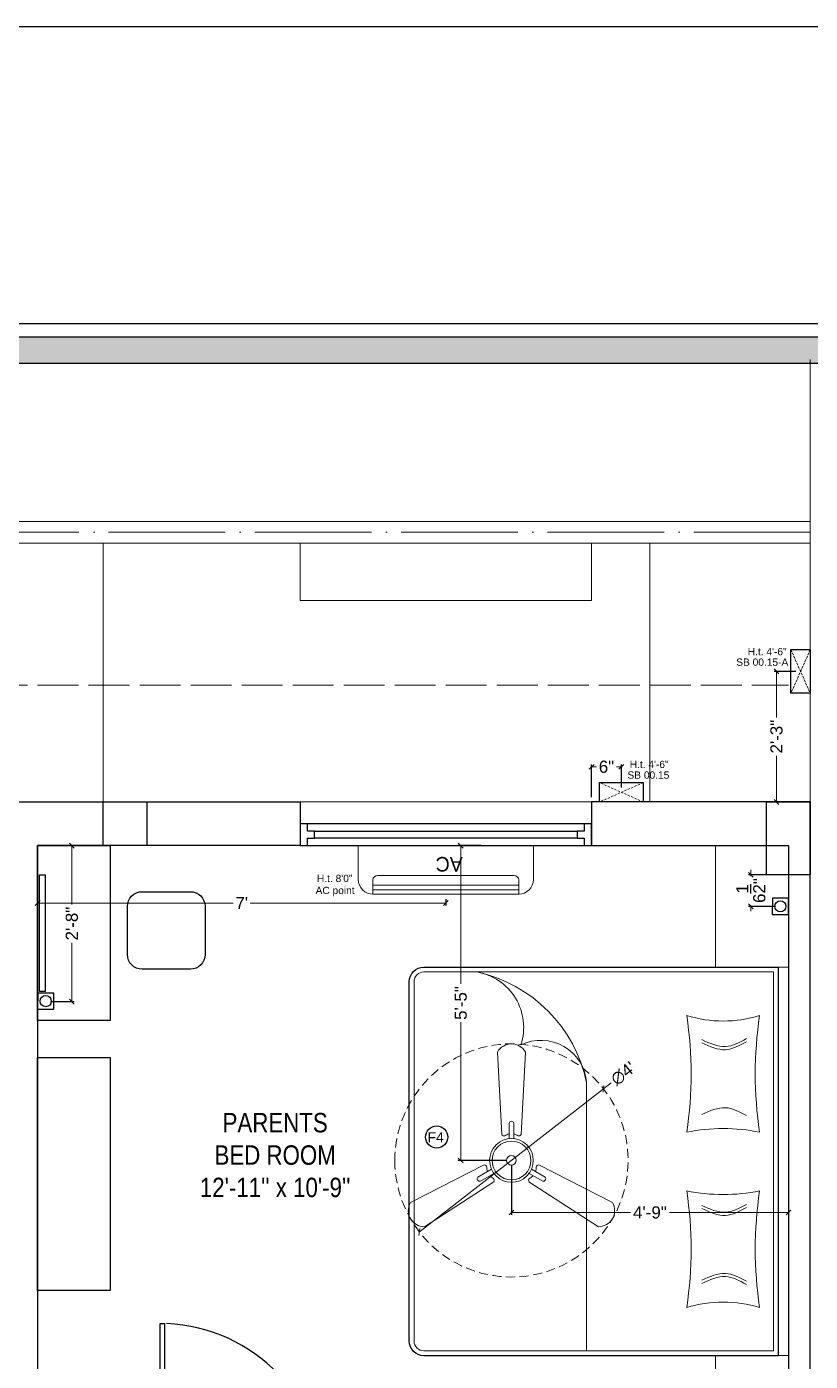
# Model space of a CAD drawing. Header units: millimetres. Extents: x 35877 to 3066687, y -650199 to -40525.
# Drawn here: x 150740.9 to 150902.2, y -178081.5 to -177806.8 of the extents above; entities that cross this region are included whole.
import ezdxf

# ---------------------------------------------------------------- set-up
doc = ezdxf.new("R2010")
doc.units = ezdxf.units.MM
doc.header["$MEASUREMENT"] = 0
doc.header["$PDMODE"] = 35
for name, pattern in [('ACAD_ISO02W100', [15, 12, -3]), ('ACAD_ISO04W100', [30, 24, -3, 0, -3]), ('DASHED', [0.75, 0.5, -0.25]), ('DASHED2', [0.375, 0.25, -0.125])]:
    doc.linetypes.add(name, pattern=pattern)
doc.layers.get('Defpoints').update_dxf_attribs({"color": 220})
doc.layers.add('AR DOOR', color=40, linetype='Continuous')
doc.layers.add('AR ELE-5', color=134, linetype='Continuous')
for name, color, linetype, lineweight in [('COLUMN', 1, 'Continuous', 30), ('dim05', 1, 'Continuous', 13), ('el', 7, 'Continuous', 20), ('ELEC-wires', 1, 'DASHED2', 13), ('Electrical', 84, 'Continuous', 30), ('FIRST FLOOR ( TEXT )', 7, 'Continuous', 9), ('FURNITURE', 32, 'Continuous', 9), ('GROUND FLOOR', 7, 'Continuous', 9), ('GROUND FLOOR  ( PLINE )', 251, 'Continuous', 30), ('NAME PLATE', 7, 'Continuous', 25), ('Text', 7, 'Continuous', 15), ('wall', 7, 'Continuous', 30), ('XX~SLAB ( BEAM )~ ( DIM )', 7, 'Continuous', 9)]:
    doc.layers.add(name, color=color, linetype=linetype, lineweight=lineweight)
doc.layers.add('XX~SLAB ( PLINE )', color=251, linetype='Continuous', plot=False)
doc.styles.add('Arial', font='arial.ttf')
doc.styles.add('KATHA', font='swissc.ttf')
doc.styles.get("Standard").update_dxf_attribs({"font": 'arial.ttf', "height": 6})
doc.styles.add('TEXT', font='eurr____.ttf')
doc.dimstyles.new('ISO-25', dxfattribs={"dimtxt": 2.5, "dimasz": 1, "dimexe": 0.5, "dimexo": 1, "dimtad": 0, "dimdec": 1, "dimlunit": 4, "dimtxsty": 'Standard', "dimblk": 'OBLIQUE', "dimcen": 2.5, "dimclrd": 1, "dimclre": 1, "dimclrt": 5, "dimadec": 0, "dimazin": 0, "dimtfac": 1, "dimtdec": 1, "dimtmove": 0, "dimatfit": 3, "dimfxl": 1, "dimlwd": -1, "dimarcsym": 0})

# ---------------------------------------------------------------- blocks, each defined once
blk = doc.blocks.new('LAYOUT FILE')
at = {"layer": 'NAME PLATE', "true_color": 0xd39e00}
h = blk.add_hatch(color=42, dxfattribs=at)
h.paths.add_polyline_path([(3346889.83, -513806.18), (3346889.83, -514260.7), (3347535.56, -514260.7), (3347535.56, -513806.18)])
h.paths.add_polyline_path([(3346894.36, -513810.71), (3347531.03, -513810.71), (3347531.03, -514256.17), (3346894.36, -514256.17)], flags=16)
at = {"layer": 'NAME PLATE', "color": 42, "true_color": 0xd39e00}
for points in [[(3346887.56, -513803.91), (3347537.83, -513803.91), (3347537.83, -514262.96), (3346887.56, -514262.96)], [(3346889.83, -513806.18), (3347535.56, -513806.18), (3347535.56, -514260.7), (3346889.83, -514260.7)], [(3346894.36, -513810.71), (3347531.03, -513810.71), (3347531.03, -514256.17), (3346894.36, -514256.17)]]:
    blk.add_lwpolyline(points, close=True, dxfattribs=at)
blk = doc.blocks.new('*U20')
for points in [[(0, 0), (0, 1120), (30, 1120), (30, 0)], [(-40, 0), (0, 0), (0, -30), (10, -30), (10, -100), (-40, -100)], [(1160, 0), (1120, 0), (1120, -30), (1110, -30), (1110, -100), (1160, -100)]]:
    blk.add_lwpolyline(points, close=True)
at = {"layer": 'AR ELE-5', "linetype": 'ByBlock', "ltscale": 15}
blk.add_arc((-1.6, -0.7), 1121.6, 0.03474, 87.62699, dxfattribs=at)
blk = doc.blocks.new('fan')
at = {"layer": 'Electrical', "lineweight": 15, "ltscale": 20}
for p, q in [((3300835.29, -509900.78), (3300836.47, -509923.43)), ((3300841.81, -509923.43), (3300842.99, -509900.78)), ((3300838.47, -509924.57), (3300838.47, -509920.25)), ((3300839.81, -509920.28), (3300839.81, -509924.57)), ((3300831.66, -509931.77), (3300811.45, -509942.07)), ((3300866.83, -509942.07), (3300846.62, -509931.77)), ((3300815.3, -509948.74), (3300834.33, -509936.39)), ((3300829.93, -509935.08), (3300833.64, -509932.93)), ((3300834.31, -509934.09), (3300830.57, -509936.25)), ((3300843.95, -509936.39), (3300862.98, -509948.74)), ((3300847.68, -509936.23), (3300843.97, -509934.09)), ((3300844.64, -509932.93), (3300848.38, -509935.09))]:
    blk.add_line(p, q, dxfattribs=at)
at = {"layer": 'Electrical', "linetype": 'DASHED', "lineweight": 15, "ltscale": 5}
blk.add_circle((3300839.14, -509930.53), 32, dxfattribs=at)
at = {"layer": 'Electrical', "lineweight": 15, "ltscale": 20}
for centre, major_axis, start_param, end_param in [((3300839.14, -509902.94), (3.12, 3.12), -0.272136, 1.842967), ((3300839.13, -509920.5), (0.501, 0.501), -0.465536, 1.983618), ((3300839.14, -509930.53), (4.24, -4.24), 3.14161, 9.424795), ((3300839.14, -509930.53), (3.77, -3.77), 1.749190548672175e-05, 6.283202799085073), ((3300837.1, -509923.08), (0.51, 0.51), 2.863014, 4.257784), ((3300839.14, -509926.42), (2.27, -2.27), 2.565057, 2.951308), ((3300839.14, -509926.42), (2.27, 2.27), 0.19032, 0.57657), ((3300841.18, -509923.08), (0.51, -0.51), 5.167028, 6.561799), ((3300839.14, -509930.53), (0.943, 0.943), 1.570814, 7.853999), ((3300831.67, -509932.49), (0.51, -0.51), 0.978238, 2.373008), ((3300835.59, -509932.58), (2.27, -2.27), 3.855511, 4.241762), ((3300842.69, -509932.58), (2.27, 2.27), 5.183051, 5.569301), ((3300846.61, -509932.49), (0.51, -0.51), 2.339416, 3.734186), ((3300830.46, -509935.55), (0.501, -0.501), 3.199655, 5.648809), ((3300835.59, -509932.58), (2.27, -2.27), 4.659452, 5.045703), ((3300833.71, -509936.02), (0.51, 0.51), -1.325776, 0.068994), ((3300844.57, -509936.02), (0.51, -0.51), 3.072633, 4.467404), ((3300842.69, -509932.58), (2.27, 2.27), 4.37911, 4.765361), ((3300847.83, -509935.54), (0.501, 0.501), 3.723254, 6.172408), ((3300815.25, -509944.32), (3.12, -3.12), 3.393055, 5.508159), ((3300863.03, -509944.32), (3.12, -3.12), 5.48745, 7.602554)]:
    blk.add_ellipse(centre, major_axis=major_axis, ratio=1, start_param=start_param, end_param=end_param, dxfattribs=at)
blk = doc.blocks.new('_Oblique')
at = {"layer": 'wall', "color": 0, "lineweight": -2}
blk.add_line((-0.5, -0.5), (0.5, 0.5), dxfattribs=at)
blk = doc.blocks.new('*D513')
at = {"layer": 'Defpoints', "color": 0, "lineweight": 0, "transparency": 16777216}
for p in [(150840.67, -178040.16), (150897.67, -178040.36), (150897.67, -178050.88)]:
    blk.add_point(p, dxfattribs=at)
at = {"layer": 'dim05', "color": 1, "linetype": 'Continuous', "lineweight": -2, "transparency": 16777216}
for p, q in [((150840.67, -178041.16), (150840.67, -178051.38)), ((150897.67, -178041.36), (150897.67, -178051.38))]:
    blk.add_line(p, q, dxfattribs=at)
at = {"layer": 'dim05', "color": 1, "linetype": 'Continuous', "transparency": 16777216}
for p, q in [((150840.67, -178050.88), (150865.17, -178050.88)), ((150897.67, -178050.88), (150873.17, -178050.88))]:
    blk.add_line(p, q, dxfattribs=at)
at = {"layer": 'dim05', "color": 1, "transparency": 16777216, "rotation": 180}
blk.add_blockref('_Oblique', (150840.67, -178050.88), dxfattribs=at)
at = {"layer": 'dim05', "color": 1, "transparency": 16777216}
blk.add_blockref('_Oblique', (150897.67, -178050.88), dxfattribs=at)
at = {"layer": 'dim05', "color": 5, "lineweight": 25, "transparency": 16777216, "insert": (150869.17, -178050.88), "char_height": 2.5, "attachment_point": 5, "style": 'Arial'}
blk.add_mtext('4\'-9"', dxfattribs=at)
blk = doc.blocks.new('*D519')
at = {"layer": 'Defpoints', "color": 0, "lineweight": 0, "transparency": 16777216}
for p in [(150744.83, -177975.35), (150750.21, -177975.35), (150744.83, -178007.46)]:
    blk.add_point(p, dxfattribs=at)
at = {"layer": 'dim05', "color": 1, "linetype": 'Continuous', "lineweight": -2, "transparency": 16777216}
for p, q in [((150745.83, -177975.35), (150750.71, -177975.35)), ((150745.83, -178007.46), (150750.71, -178007.46))]:
    blk.add_line(p, q, dxfattribs=at)
at = {"layer": 'dim05', "color": 1, "linetype": 'Continuous', "transparency": 16777216}
for p, q in [((150750.21, -177975.35), (150750.21, -177987.44)), ((150750.21, -178007.46), (150750.21, -177995.37))]:
    blk.add_line(p, q, dxfattribs=at)
at = {"layer": 'dim05', "color": 1, "transparency": 16777216}
for p, rotation in [((150750.21, -177975.35), 90), ((150750.21, -178007.46), 270)]:
    blk.add_blockref('_Oblique', p, dxfattribs=dict(at, rotation=rotation))
at = {"layer": 'dim05', "color": 5, "lineweight": 25, "transparency": 16777216, "insert": (150750.21, -177991.4), "char_height": 2.5, "attachment_point": 5, "rotation": 90, "style": 'Arial'}
blk.add_mtext('2\'-8"', dxfattribs=at)
blk = doc.blocks.new('6616')
at = {"color": 242, "linetype": 'DASHED', "true_color": 0xcd2027}
for p, q in [((386784.79, -36915.77), (386775.78, -36911.78)), ((386784.79, -36911.78), (386775.78, -36915.77))]:
    blk.add_line(p, q, dxfattribs=at)
at = {"layer": 'ELEC-wires', "color": 5, "linetype": 'ByBlock', "lineweight": 30, "ltscale": 4}
blk.add_lwpolyline([(386775.78, -36911.78), (386784.79, -36911.78), (386784.79, -36915.77), (386775.78, -36915.77)], close=True, dxfattribs=at)
blk = doc.blocks.new('*D535')
at = {"layer": 'Defpoints', "color": 0, "lineweight": 0, "transparency": 16777216}
for p in [(150863.29, -177959.12), (150857.17, -177966.35), (150863.29, -177964.37)]:
    blk.add_point(p, dxfattribs=at)
at = {"layer": 'dim05', "color": 1, "linetype": 'Continuous', "lineweight": -2, "transparency": 16777216}
for p, q in [((150857.17, -177965.35), (150857.17, -177958.62)), ((150863.29, -177963.37), (150863.29, -177958.62))]:
    blk.add_line(p, q, dxfattribs=at)
at = {"layer": 'dim05', "color": 1, "linetype": 'Continuous', "transparency": 16777216}
for p, q in [((150857.17, -177959.12), (150858.16, -177959.12)), ((150863.29, -177959.12), (150862.3, -177959.12))]:
    blk.add_line(p, q, dxfattribs=at)
at = {"layer": 'dim05', "color": 1, "transparency": 16777216, "rotation": 180}
blk.add_blockref('_Oblique', (150857.17, -177959.12), dxfattribs=at)
at = {"layer": 'dim05', "color": 1, "transparency": 16777216}
blk.add_blockref('_Oblique', (150863.29, -177959.12), dxfattribs=at)
at = {"layer": 'dim05', "color": 5, "lineweight": 25, "transparency": 16777216, "insert": (150860.23, -177959.12), "char_height": 2.5, "attachment_point": 5, "style": 'Arial'}
blk.add_mtext('6"', dxfattribs=at)
blk = doc.blocks.new('*D536')
at = {"layer": 'Defpoints', "color": 0, "lineweight": 0, "transparency": 16777216}
for p in [(150900.17, -177939.47), (150895.21, -177966.35), (150898.18, -177966.35)]:
    blk.add_point(p, dxfattribs=at)
at = {"layer": 'dim05', "color": 1, "linetype": 'Continuous', "lineweight": -2, "transparency": 16777216}
for p, q in [((150899.17, -177939.47), (150894.71, -177939.47)), ((150897.18, -177966.35), (150894.71, -177966.35))]:
    blk.add_line(p, q, dxfattribs=at)
at = {"layer": 'dim05', "color": 1, "linetype": 'Continuous', "transparency": 16777216}
for p, q in [((150895.21, -177939.47), (150895.21, -177948.94)), ((150895.21, -177966.35), (150895.21, -177956.88))]:
    blk.add_line(p, q, dxfattribs=at)
at = {"layer": 'dim05', "color": 1, "transparency": 16777216}
for p, rotation in [((150895.21, -177939.47), 90), ((150895.21, -177966.35), 270)]:
    blk.add_blockref('_Oblique', p, dxfattribs=dict(at, rotation=rotation))
at = {"layer": 'dim05', "color": 5, "lineweight": 25, "transparency": 16777216, "insert": (150895.21, -177952.91), "char_height": 2.5, "attachment_point": 5, "rotation": 90, "style": 'Arial'}
blk.add_mtext('2\'-3"', dxfattribs=at)
blk = doc.blocks.new('*D547')
at = {"layer": 'Defpoints', "color": 0, "lineweight": 0, "transparency": 16777216}
for p in [(150859.62, -178025.43), (150821.73, -178054.89)]:
    blk.add_point(p, dxfattribs=at)
at = {"layer": 'dim05', "color": 1, "linetype": 'Continuous', "transparency": 16777216}
for p in [(150861.2, -178024.2), (150821.73, -178054.89)]:
    blk.add_line(p, (150859.62, -178025.43), dxfattribs=at)
at = {"layer": 'dim05', "color": 1, "transparency": 16777216}
for p, rotation in [((150859.62, -178025.43), 217.8668390306852), ((150821.73, -178054.89), 37.86683903068519)]:
    blk.add_blockref('_Oblique', p, dxfattribs=dict(at, rotation=rotation))
at = {"layer": 'dim05', "color": 5, "lineweight": 25, "transparency": 16777216, "insert": (150863.67, -178022.27), "char_height": 2.5, "attachment_point": 5, "rotation": 37.8668, "style": 'Arial'}
blk.add_mtext("∅4'", dxfattribs=at)
blk = doc.blocks.new('*D552')
at = {"layer": 'Defpoints', "color": 0, "lineweight": 0, "transparency": 16777216}
for p in [(150889.93, -177981.35), (150896.01, -177981.35), (150896.01, -177987.85)]:
    blk.add_point(p, dxfattribs=at)
at = {"layer": 'dim05', "color": 1, "linetype": 'Continuous', "transparency": 16777216}
for p, q in [((150889.93, -177981.35), (150889.93, -177980.35)), ((150889.93, -177981.35), (150889.93, -177981.62)), ((150889.93, -177987.85), (150889.93, -177987.58)), ((150889.93, -177987.85), (150889.93, -177988.85))]:
    blk.add_line(p, q, dxfattribs=at)
at = {"layer": 'dim05', "color": 1, "linetype": 'Continuous', "lineweight": -2, "transparency": 16777216}
for p, q in [((150895.01, -177981.35), (150889.43, -177981.35)), ((150895.01, -177987.85), (150889.43, -177987.85))]:
    blk.add_line(p, q, dxfattribs=at)
at = {"layer": 'dim05', "color": 1, "transparency": 16777216}
for p, rotation in [((150889.93, -177981.35), 270), ((150889.93, -177987.85), 90)]:
    blk.add_blockref('_Oblique', p, dxfattribs=dict(at, rotation=rotation))
at = {"layer": 'dim05', "color": 5, "lineweight": 25, "transparency": 16777216, "insert": (150889.93, -177984.6), "char_height": 2.5, "attachment_point": 5, "rotation": 90, "style": 'Arial'}
blk.add_mtext('6{\\H1x;\\S1/2;}"', dxfattribs=at)
blk = doc.blocks.new('*D555')
at = {"layer": 'Defpoints', "color": 0, "lineweight": 0, "transparency": 16777216}
for p in [(150835.35, -177975.35), (150830.23, -178040.16), (150840.67, -178040.16)]:
    blk.add_point(p, dxfattribs=at)
at = {"layer": 'dim05', "color": 1, "linetype": 'Continuous', "lineweight": -2, "transparency": 16777216}
for p, q in [((150834.35, -177975.35), (150829.73, -177975.35)), ((150839.67, -178040.16), (150829.73, -178040.16))]:
    blk.add_line(p, q, dxfattribs=at)
at = {"layer": 'dim05', "color": 1, "linetype": 'Continuous', "transparency": 16777216}
for p, q in [((150830.23, -177975.35), (150830.23, -178003.81)), ((150830.23, -178040.16), (150830.23, -178011.7))]:
    blk.add_line(p, q, dxfattribs=at)
at = {"layer": 'dim05', "color": 1, "transparency": 16777216}
for p, rotation in [((150830.23, -177975.35), 90), ((150830.23, -178040.16), 270)]:
    blk.add_blockref('_Oblique', p, dxfattribs=dict(at, rotation=rotation))
at = {"layer": 'dim05', "color": 5, "lineweight": 25, "transparency": 16777216, "insert": (150830.23, -178007.75), "char_height": 2.5, "attachment_point": 5, "rotation": 90, "style": 'Arial'}
blk.add_mtext('5\'-5"', dxfattribs=at)
blk = doc.blocks.new('ac paln')
at = {"layer": 'Electrical', "lineweight": 15}
for p, q in [((389238.69, -37646.36), (389238.69, -37610.34)), ((389238.69, -37610.34), (389245.67, -37610.34)), ((389244.81, -37642.35), (389244.81, -37614.35)), ((389245.81, -37613.35), (389248.68, -37613.35)), ((389246.82, -37643.35), (389246.82, -37613.35)), ((389247.82, -37643.35), (389247.82, -37613.35)), ((389248.68, -37613.35), (389248.68, -37643.35)), ((389248.68, -37643.35), (389248.68, -37613.35)), ((389245.81, -37643.35), (389248.68, -37643.35)), ((389248.68, -37643.35), (389248.68, -37643.35)), ((389245.67, -37646.36), (389238.69, -37646.36))]:
    blk.add_line(p, q, dxfattribs=at)
for centre, start, end in [((389245.67, -37613.35), 0, 90), ((389245.67, -37643.35), 270, 0)]:
    blk.add_arc(centre, 3.01, start, end, dxfattribs=at)
at = {"layer": 'Electrical', "lineweight": 15, "extrusion": (0, 0, -1)}
for centre, start_param, end_param in [((389245.81, -37614.35), -0.785398, 0.785398), ((389245.81, -37642.35), 3.926991, 5.497787)]:
    blk.add_ellipse(centre, major_axis=(-0.71, 0.71), ratio=1, start_param=start_param, end_param=end_param, dxfattribs=at)
at = {"layer": 'Text', "style": 'TEXT'}
blk.add_text('AC', height=3, rotation=270, dxfattribs=at).set_placement((389241.02, -37624.87))
blk = doc.blocks.new('*D599')
at = {"layer": 'Defpoints', "color": 0, "lineweight": 0, "transparency": 16777216}
for p in [(150743.17, -177979.88), (150827.17, -177985.34), (150827.17, -177987.18)]:
    blk.add_point(p, dxfattribs=at)
at = {"layer": 'dim05', "color": 1, "linetype": 'Continuous', "lineweight": -2, "transparency": 16777216}
for p, q in [((150743.17, -177980.88), (150743.17, -177987.68)), ((150827.17, -177986.34), (150827.17, -177987.68))]:
    blk.add_line(p, q, dxfattribs=at)
at = {"layer": 'dim05', "color": 1, "linetype": 'Continuous', "transparency": 16777216}
for p, q in [((150743.17, -177987.18), (150783.4, -177987.18)), ((150827.17, -177987.18), (150786.93, -177987.18))]:
    blk.add_line(p, q, dxfattribs=at)
at = {"layer": 'dim05', "color": 1, "transparency": 16777216, "rotation": 180}
blk.add_blockref('_Oblique', (150743.17, -177987.18), dxfattribs=at)
at = {"layer": 'dim05', "color": 1, "transparency": 16777216}
blk.add_blockref('_Oblique', (150827.17, -177987.18), dxfattribs=at)
at = {"layer": 'dim05', "color": 5, "lineweight": 25, "transparency": 16777216, "insert": (150785.17, -177987.18), "char_height": 2.5, "attachment_point": 5, "style": 'Arial'}
blk.add_mtext("7'", dxfattribs=at)

msp = doc.modelspace()

# ---------------------------------------------------------------- linework, layer by layer
at = {"color": 5, "transparency": 33554687}
msp.add_lwpolyline([(150743.534, -177981.349), (150744.709, -177981.349), (150744.709, -178005.357), (150743.534, -178005.357)], close=True, dxfattribs=at)
at = {"layer": 'COLUMN', "transparency": 33554687}
for points in [[(150756.667, -177966.349), (150765.667, -177966.349), (150765.667, -177975.349), (150756.667, -177975.349)], [(150893.167, -177966.349), (150902.167, -177966.349), (150902.167, -177981.349), (150893.167, -177981.349)]]:
    msp.add_lwpolyline(points, close=True, dxfattribs=at)
at = {"layer": 'FURNITURE', "transparency": 33554687}
msp.add_line((150856.141, -178079.357), (150856.141, -178024.164), dxfattribs=at)
at = {"layer": 'FURNITURE', "lineweight": 30, "transparency": 33554687}
for points in [[(150743.167, -177975.349), (150758.107, -177975.349), (150758.107, -178011.375), (150743.167, -178011.375)], [(150743.167, -178018.967), (150758.107, -178018.967), (150758.107, -178066.936), (150743.167, -178066.936)]]:
    msp.add_lwpolyline(points, close=True, dxfattribs=at)
at = {"layer": 'FURNITURE', "transparency": 33554687}
for points in [[(150897.667, -178000.357), (150882.667, -178000.357), (150882.667, -177975.349), (150897.667, -177975.349)], [(150897.667, -178080.34), (150882.667, -178080.34), (150882.667, -178104.349), (150897.667, -178104.349)]]:
    msp.add_lwpolyline(points, close=True, dxfattribs=at)
at = {"layer": 'FURNITURE', "lineweight": 30, "transparency": 33554687}
for points in [[(150764.644, -177984.839), (150774.612, -177984.839, -0.4142136), (150777.612, -177987.839), (150777.612, -177997.796, -0.4142136), (150774.612, -178000.796), (150764.644, -178000.796, -0.4142136), (150761.644, -177997.796), (150761.644, -177987.839, -0.4142136)], [(150819.637, -178077.357), (150819.637, -178003.357, -0.4142136), (150822.637, -178000.357), (150895.568, -178000.357), (150895.568, -178080.357), (150822.637, -178080.357, -0.4142136)]]:
    msp.add_lwpolyline(points, format="xyb", close=True, dxfattribs=at)
at = {"layer": 'FURNITURE', "transparency": 33554687}
for points in [[(150820.637, -178077.357), (150820.637, -178003.357, -0.4142136), (150822.637, -178001.357), (150894.568, -178001.357), (150894.568, -178079.357), (150822.637, -178079.357, -0.4142136)], [(150842.62, -178016.368, -0.5279651), (150856.141, -178024.164, 0.2964894), (150833.499, -178001.357, -0.4593765), (150842.62, -178016.368)]]:
    msp.add_lwpolyline(points, format="xyb", close=True, dxfattribs=at)
at = {"layer": 'FURNITURE', "transparency": 33554687, "elevation": -0.005}
for points in [[(150876.747, -178034.348, -0.1005861), (150891.747, -178034.348, -0.0757258), (150891.747, -178010.348, -0.1489672), (150876.747, -178010.348, -0.0741156)], [(150876.747, -178046.429, 0.1005861), (150891.747, -178046.429, 0.0757258), (150891.747, -178070.429, 0.1489672), (150876.747, -178070.429, 0.0741156)]]:
    msp.add_lwpolyline(points, format="xyb", close=True, dxfattribs=at)
at = {"layer": 'FURNITURE', "color": 1, "lineweight": 30, "ltscale": 4, "transparency": 33554687}
msp.add_circle((150825.283, -178035.346), 2.291, dxfattribs=at)
at = {"layer": 'FURNITURE', "transparency": 33554687}
for points in [[(150889.009, -178015.09, -0.005), (150887.592, -178015.862, -0.005), (150884.598, -178017.492, -0.005), (150881.481, -178016.052, -0.005), (150879.84, -178015.293, -0.005)], [(150889.009, -178015.734, -0.005), (150887.592, -178016.506, -0.005), (150884.598, -178018.137, -0.005), (150881.481, -178016.696, -0.005), (150879.84, -178015.938, -0.005)], [(150889.009, -178030.925, -0.005), (150887.592, -178030.153, -0.005), (150884.598, -178028.523, -0.005), (150881.481, -178029.963, -0.005), (150879.84, -178030.722, -0.005)], [(150889.009, -178049.206, -0.005), (150887.592, -178049.978, -0.005), (150884.598, -178051.609, -0.005), (150881.481, -178050.169, -0.005), (150879.84, -178049.41, -0.005)], [(150889.009, -178049.851, -0.005), (150887.592, -178050.623, -0.005), (150884.598, -178052.254, -0.005), (150881.481, -178050.813, -0.005), (150879.84, -178050.055, -0.005)], [(150889.009, -178065.042, -0.005), (150887.592, -178064.27, -0.005), (150884.598, -178062.639, -0.005), (150881.481, -178064.08, -0.005), (150879.84, -178064.839, -0.005)], [(150889.009, -178065.687, -0.005), (150887.592, -178064.915, -0.005), (150884.598, -178063.284, -0.005), (150881.481, -178064.725, -0.005), (150879.84, -178065.484, -0.005)]]:
    msp.add_open_spline(points, degree=3, knots=[0, 0, 0, 0, 4.5779171, 9.671137, 9.671137, 9.671137, 9.671137], dxfattribs=at)
at = {"layer": 'GROUND FLOOR', "transparency": 33554687}
for p, q in [((150902.167, -177875.3), (150902.167, -178396.232)), ((150401.917, -177908.599), (150902.167, -177908.599)), ((150406.417, -177913.099), (150902.167, -177913.099)), ((150902.167, -177966.349), (150501.667, -177966.349)), ((150797.167, -177966.349), (150797.167, -177975.349)), ((150857.167, -177966.349), (150857.167, -177975.349)), ((150893.167, -177975.349), (150743.167, -177975.349)), ((150743.167, -177975.349), (150743.167, -178104.349))]:
    msp.add_line(p, q, dxfattribs=at)
at = {"layer": 'GROUND FLOOR', "color": 1, "linetype": 'ACAD_ISO04W100', "transparency": 33554687}
msp.add_lwpolyline([(150902.167, -177910.849), (150404.167, -177910.849), (150404.167, -178373.349), (150902.167, -178373.349)], dxfattribs=at)
at = {"layer": 'GROUND FLOOR', "linetype": 'ACAD_ISO02W100', "ltscale": 0.7, "transparency": 33554687}
msp.add_lwpolyline([(150501.667, -177942.349), (150897.667, -177942.349)], dxfattribs=at)
at = {"layer": 'GROUND FLOOR  ( PLINE )', "transparency": 33554687}
for points in [[(150665.167, -177966.349), (150797.167, -177966.349), (150797.167, -177975.349), (150743.167, -177975.349), (150743.167, -178104.349), (150767.167, -178104.349), (150767.167, -178108.849), (150714.667, -178108.849), (150714.667, -178104.349), (150738.667, -178104.349), (150738.667, -177975.349), (150665.167, -177975.349)], [(150902.167, -177966.349), (150857.167, -177966.349), (150857.167, -177975.349), (150897.667, -177975.349), (150897.667, -178104.349), (150861.671, -178104.347), (150861.671, -178108.847), (150893.167, -178108.849), (150893.167, -178236.349), (150860.167, -178236.349), (150860.167, -178240.849), (150893.167, -178240.849), (150893.167, -178258.849), (150902.167, -178258.849)]]:
    msp.add_lwpolyline(points, close=True, dxfattribs=at)
at = {"layer": 'XX~SLAB ( BEAM )~ ( DIM )', "color": 3, "lineweight": 30, "transparency": 33554687}
msp.add_lwpolyline([(153029.873, -177806.756), (150246.988, -177806.756), (150246.988, -178459.813), (153029.873, -178459.813)], close=True, dxfattribs=at)
at = {"layer": 'XX~SLAB ( BEAM )~ ( DIM )', "transparency": 33554687}
for points in [[(150756.667, -177966.349), (150684.787, -177966.349), (150684.787, -177913.099), (150756.667, -177913.099)], [(150857.167, -177913.099), (150797.167, -177913.099), (150797.167, -177924.865), (150857.167, -177924.865)], [(150869.167, -177966.349), (150902.167, -177966.349), (150902.167, -177913.099), (150869.167, -177913.099)]]:
    msp.add_lwpolyline(points, close=True, dxfattribs=at)
at = {"layer": 'XX~SLAB ( BEAM )~ ( DIM )', "color": 6, "lineweight": 30, "transparency": 33554687}
for points in [[(150894.34, -177989.508), (150897.658, -177989.508), (150897.675, -177986.198), (150894.357, -177986.198)], [(150743.158, -178009.024), (150746.477, -178009.024), (150746.494, -178005.714), (150743.175, -178005.714)]]:
    msp.add_lwpolyline(points, close=True, dxfattribs=at)
for centre in [(150896.012, -177987.853), (150744.83, -178007.369)]:
    msp.add_circle(centre, 1.155, dxfattribs=at)
at = {"layer": 'XX~SLAB ( PLINE )', "transparency": 33554687}
msp.add_lwpolyline([(150857.167, -177970.849), (150855.667, -177970.849), (150855.667, -177972.349), (150854.167, -177972.349), (150854.167, -177973.849), (150800.167, -177973.849), (150800.167, -177972.349), (150798.667, -177972.349), (150798.667, -177970.849), (150797.167, -177970.849), (150797.167, -177975.349), (150798.667, -177975.349), (150798.667, -177973.849), (150800.167, -177973.849), (150800.167, -177972.349), (150854.167, -177972.349), (150854.167, -177973.849), (150855.667, -177973.849), (150855.667, -177975.349), (150857.167, -177975.349), (150857.167, -177970.849), (150797.167, -177970.849), (150797.167, -177975.349), (150857.167, -177975.349)], close=True, dxfattribs=at)

# ---------------------------------------------------------------- block references
at = {"layer": 'AR DOOR', "linetype": 'ByBlock', "lineweight": -2, "transparency": 33554687, "extrusion": (0, 0, -1), "xscale": -0.02999999999997555, "yscale": 0.02999999999997555, "zscale": -0.02999999999997555}
msp.add_blockref('*U20', (-150768.367, -178107.349), dxfattribs=at)
at = {"layer": 'dim05', "color": 1, "lineweight": 35, "transparency": 33554687, "xscale": -0.7500069902881101, "yscale": 0.7500069902881101, "zscale": 0.7500069902881101}
msp.add_blockref('fan', (2626493.102, 204411.303), dxfattribs=at)
at = {"layer": 'el', "color": 1, "transparency": 33554687, "rotation": 90}
msp.add_blockref('6616', (113986.396, -564719.761), dxfattribs=at)
at = {"layer": 'el', "color": 1, "transparency": 33554687}
msp.add_blockref('6616', (-235916.996, -141050.596), dxfattribs=at)
at = {"layer": 'el', "color": 18, "true_color": 0x000000, "transparency": 33554687, "rotation": 270}
msp.add_blockref('ac paln', (188455.517, 211263.339), dxfattribs=at)
at = {"layer": 'NAME PLATE', "lineweight": 0, "transparency": 33554687, "xscale": 1.209046105522275, "yscale": 1.209046105522275, "zscale": 1.209046105522275}
msp.add_blockref('LAYOUT FILE', (-3896231.889, 443344.782, 0.126), dxfattribs=at)

# ---------------------------------------------------------------- texts
at = {"layer": 'Electrical', "color": 240, "true_color": 0xed1f24, "transparency": 33554687}
for s, p in [('H.t. 4\'-6"', (150889.283, -177936.165)), ('H.t. 4\'-6"', (150864.996, -177959.375)), ('H.t. 8\'0"', (150800.643, -177982.853))]:
    msp.add_text(s, height=1.5, dxfattribs=at).set_placement(p)
at = {"layer": 'Electrical', "color": 5, "transparency": 33554687}
for s, p in [('SB 00.15-A', (150886.924, -177938.324)), ('SB 00.15', (150864.544, -177961.573)), ('AC point', (150800.361, -177985.323))]:
    msp.add_text(s, height=1.5, dxfattribs=at).set_placement(p)
at = {"layer": 'Electrical', "color": 1, "transparency": 33554687, "insert": (150826.744, -178034.371), "char_height": 2.0357, "attachment_point": 3}
msp.add_mtext_dynamic_manual_height_columns('F4', width=2.03575, gutter_width=0.679, heights=[2.601], dxfattribs=at)
at = {"layer": 'FIRST FLOOR ( TEXT )', "transparency": 33554687, "insert": (150792.045, -178039.08), "char_height": 4, "attachment_point": 5, "style": 'KATHA'}
msp.add_mtext("PARENTS \\PBED ROOM\\P12'-11'' x 10'-9''", dxfattribs=at)

# ---------------------------------------------------------------- dimensions: what is measured, and where the dimension line sits
at = {"layer": 'dim05', "color": 27, "lineweight": 25, "true_color": 0x7d5120, "transparency": 33554687}
for base, p1, p2, override, picture, middle in [((150895.211, -177966.349), (150900.173, -177939.474), (150898.18, -177966.349), {"dimdec": 0, "dimtxsty": 'Arial'}, '*D536', (150895.211, -177952.911)), ((150750.205, -177975.349), (150744.826, -178007.46), (150744.826, -177975.349), {"dimtxsty": 'Arial'}, '*D519', (150750.205, -177991.404)), ((150830.227, -178040.157), (150835.349, -177975.349), (150840.673, -178040.157), {"dimtxsty": 'Arial'}, '*D555', (150830.227, -178007.753)), ((150889.93, -177981.349), (150896.012, -177987.853), (150896.012, -177981.349), {"dimtxsty": 'Arial'}, '*D552', (150889.93, -177984.601))]:
    dim = msp.add_linear_dim(base=base, p1=p1, p2=p2, angle=90, dimstyle='ISO-25', override=override, dxfattribs=at)
    dim.commit()
    dim.dimension.update_dxf_attribs({"geometry": picture, "text_midpoint": middle})
for base, p1, p2, override, picture, middle in [((150863.292, -177959.119), (150857.167, -177966.349), (150863.292, -177964.374), {"dimdec": 0, "dimtxsty": 'Arial'}, '*D535', (150860.229, -177959.119)), ((150827.167, -177987.183), (150743.167, -177979.884), (150827.167, -177985.343), {"dimtxsty": 'Arial'}, '*D599', (150785.167, -177987.183)), ((150897.667, -178050.883), (150840.673, -178040.157), (150897.667, -178040.357), {"dimtxsty": 'Arial'}, '*D513', (150869.17, -178050.883))]:
    dim = msp.add_linear_dim(base=base, p1=p1, p2=p2, dimstyle='ISO-25', override=override, dxfattribs=at)
    dim.commit()
    dim.dimension.update_dxf_attribs({"geometry": picture, "text_midpoint": middle})
dim = msp.add_diameter_dim_2p(p1=(150821.727, -178054.889), p2=(150859.62, -178025.425), dimstyle='ISO-25', override={"dimtxsty": 'Arial'}, dxfattribs=at)
dim.commit()
dim.dimension.update_dxf_attribs({"geometry": '*D547', "text_midpoint": (150863.674, -178022.273)})

doc.saveas('drawing.dxf')
